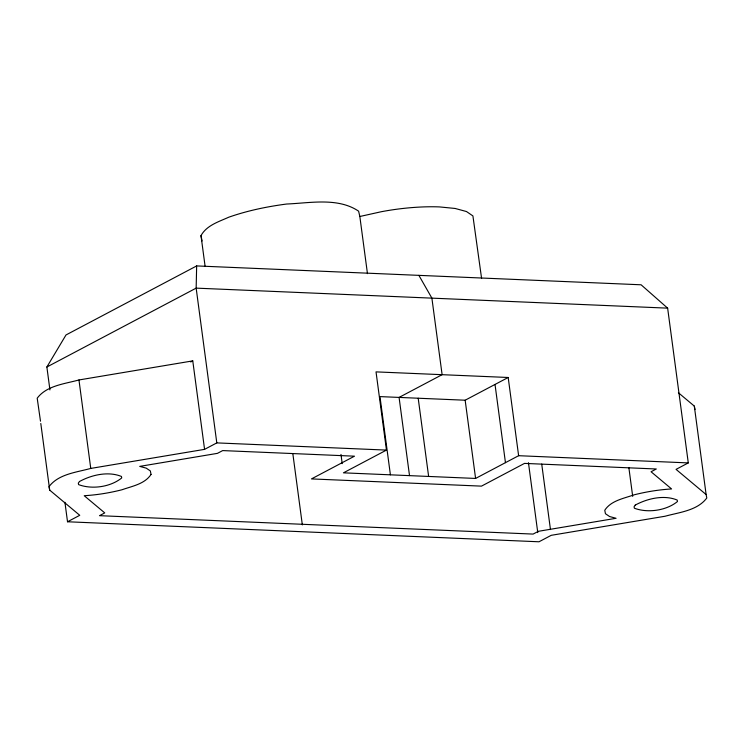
<?xml version="1.0" encoding="UTF-8"?>
<svg xmlns="http://www.w3.org/2000/svg" width="744" height="744" viewBox="0 0 744 744"><rect width="100%" height="100%" fill="white"/><g stroke="black" fill="none" stroke-linecap="round" stroke-linejoin="round"><path stroke-width="1.12" d="M67.518 521.767L539 541.781L551.23 535.317L665.043 516.243C679.328 512.291 697.295 510.682 706.8 498.006L706.121 494.546L676.054 469.371L688.284 462.908L667.638 308.146L641.105 284.794L196.658 265.924L196.156 288.133L216.802 442.894L204.572 449.357L90.759 468.422C76.474 472.384 58.506 473.984 49.002 486.66L49.69 490.129L79.748 515.304L67.518 521.767L64.923 502.274M49.932 389.93L46.872 367.006L66.002 334.958L196.658 265.924M205.121 266.464L201.001 235.606C206.665 225.339 218.708 221.768 228.724 217.22C247.482 210.636 266.994 206.609 286.682 204.023C310.053 203.056 337.99 197.234 358.608 211.175L359.836 216.495L367.462 273.643M46.872 367.006L196.156 288.133L667.638 308.146M190.724 361.965L192.77 360.887L204.572 449.357M390.405 474.821L379.961 396.608L465.158 400.216L508.189 377.487L518.624 455.7L475.593 478.439L343.44 472.831L386.462 450.092L376.027 371.879L508.189 377.487M359.836 216.495L381.309 211.724A74.967 19.149 -7.6 0 1 439.611 206.925L455.123 208.46L466.479 211.538L472.914 215.927L481.601 278.488M192.77 360.887L78.957 379.961C64.672 383.913 46.705 385.522 37.2 398.198L40.492 421.188M216.802 442.894L386.462 450.092M518.624 455.7L688.284 462.908M678.398 392.748L694.31 406.084L694.998 409.544M418.881 275.364L431.892 298.139L442.113 374.678L399.082 397.417L409.516 475.63M201.001 235.606L202.061 240.991M694.31 406.084L706.121 494.546M628.866 467.669L632.698 496.397M541.725 464.089L550.467 529.57M528.445 462.675L537.773 532.611M495.02 384.443L505.455 462.666M465.158 400.216L475.593 478.439M418.193 398.226L428.628 476.439M340.975 454.426L342.212 463.624M292.857 453.821L302.343 524.892M78.957 379.961L90.759 468.422M40.799 423.485L49.69 490.129M79.506 481.498L78.315 483.144L78.604 484.614C92.005 489.691 110.605 487.022 121.728 477.936L121.439 476.458C108.289 471.045 91.707 474.839 79.506 481.498M151.041 474.421C144.782 484.065 132.116 486.167 121.997 489.757C109.61 492.9 96.971 494.974 84.212 495.709L104.737 512.904L99.501 515.676L533.113 534.08L538.358 531.309L616.079 518.289L609.559 516.522L605.449 513.713L604.77 510.254C611.019 500.6 623.695 498.508 633.804 494.909C646.192 491.765 658.831 489.701 671.59 488.957L651.065 471.761L656.301 468.99L524.511 463.4L481.48 486.13L311.457 478.913L354.488 456.184L222.689 450.585L217.443 453.356L139.723 466.386L146.243 468.143L150.353 470.952L151.041 474.421M635.264 505.083L634.074 506.738L634.362 508.208C647.773 513.286 666.373 510.616 677.486 501.521L677.198 500.052C664.057 494.63 647.466 498.434 635.264 505.083"/></g></svg>
